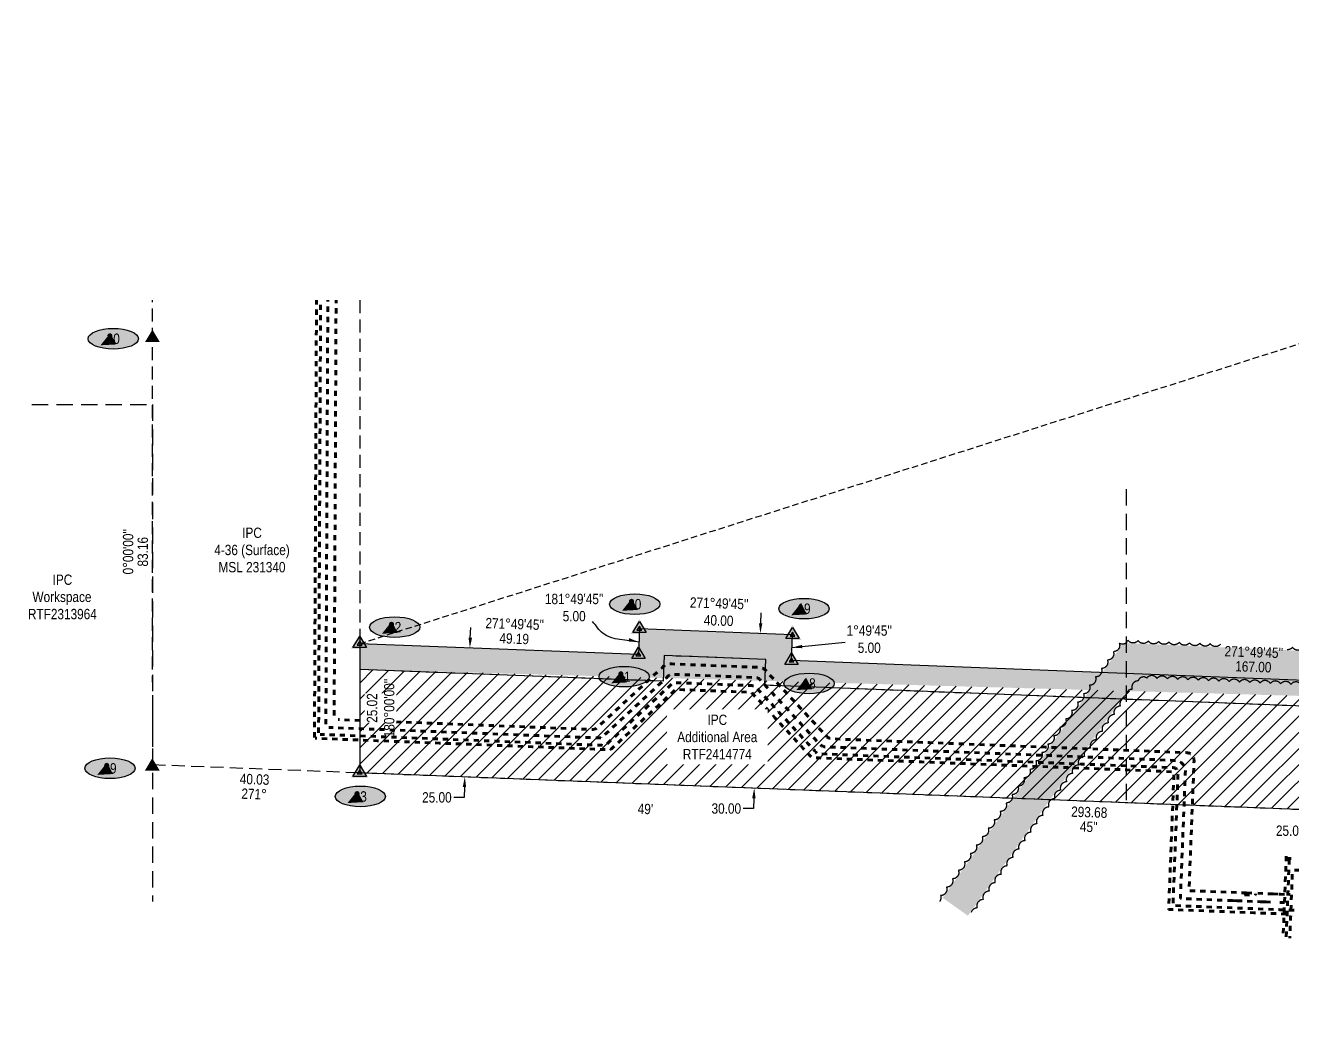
# Model space of a CAD drawing. Extents: x 394017 to 397185, y 6162863 to 6166407.
# Drawn here: x 394017 to 395246, y 6162883 to 6163863 of the extents above; entities that cross this region are included whole.
import ezdxf
from ezdxf.enums import TextEntityAlignment as Align

# ---------------------------------------------------------------- set-up
doc = ezdxf.new("R2010")
doc.units = 0
doc.header["$LTSCALE"] = 5
doc.header["$PDSIZE"] = 0.5
for name, pattern in [('0', [1, 1, 0]), ('foc-ACCESSROAD', [3.75, 2.5, -1.25]), ('foc-PROPOSED-HP', [2, 1, -1]), ('foc-TIELINE', [1.875, 1.25, -0.625]), ('HIDDEN2', [4.7625, 3.175, -1.5875])]:
    doc.linetypes.add(name, pattern=pattern)
doc.layers.get('Defpoints').update_dxf_attribs({"color": 9})
for name, color, linetype in [('AS-ROADS', 254, 'Continuous'), ('C-RW', 13, 'Continuous'), ('C-WS', 13, 'foc-ACCESSROAD'), ('L-BD', 7, 'Continuous'), ('L-BD1', 253, 'Continuous'), ('L-MON', 1, 'Continuous'), ('L-TIE', 7, 'foc-TIELINE'), ('P-ELEVATION', 7, 'Continuous'), ('P-PROPOSED', 10, 'Continuous'), ('P-PROPOSED-EXISTING-H', 59, 'Continuous'), ('P-PROPOSED-H', 21, 'Continuous'), ('P-TXT', 4, 'Continuous'), ('T-BUSH', 110, '0'), ('T-EXISTING TFA', 220, 'HIDDEN2'), ('T-EXISTING TFA-T', 220, 'Continuous')]:
    doc.layers.add(name, color=color, linetype=linetype)
doc.layers.add('C-WS-T', color=13, linetype='Continuous', lineweight=9)
doc.layers.add('PROPOSED HP', color=240, linetype='foc-PROPOSED-HP', lineweight=60)
doc.styles.add('80', font='ARIALN.TTF', dxfattribs={"height": 10})
doc.styles.add('80CG', font='ARIALN.TTF', dxfattribs={"height": 10})
doc.styles.add('80L', font='ARIALN.TTF', dxfattribs={"height": 10})
doc.dimstyles.new('Compass 5 000', dxfattribs={"dimscale": 5, "dimtxt": 9, "dimasz": 2, "dimexe": 0.2, "dimexo": 0.0625, "dimgap": 0.5, "dimtad": 0, "dimtih": 1, "dimtoh": 1, "dimzin": 0, "dimdsep": 46, "dimtxsty": '80CG', "dimcen": 0.1, "dimse1": 1, "dimse2": 1, "dimclrd": 256, "dimclrt": 256, "dimaunit": 1, "dimadec": 4, "dimazin": 0, "dimtfac": 0.06, "dimtofl": 0, "dimtmove": 0, "dimatfit": 1, "dimfxl": 0.2, "dimtolj": 1, "dimtzin": 0, "dimlwd": -1, "dimarcsym": 0})

# ---------------------------------------------------------------- blocks, each defined once
blk = doc.blocks.new('TRIA')
blk.add_hatch(color=255).paths.add_polyline_path([(-0.04, 1.52), (-1.47, -0.87), (1.39, -0.87)])
blk = doc.blocks.new('Hybrid_EC')
at = {"color": 251}
for points in [[(-1.3, -0.74), (0, 1.42), (1.3, -0.74)], [(0.47, -0.26), (0, 0.53), (-0.47, -0.26)]]:
    blk.add_lwpolyline(points, close=True, dxfattribs=at)
at = {"layer": 'Defpoints'}
blk.add_circle((0, 0), 0.05, dxfattribs=at)
at = {"xscale": 1.2, "yscale": 1.2, "zscale": 1.2}
blk.add_blockref('TRIA', (0.05, 0.06), dxfattribs=at)
blk = doc.blocks.new('we')
at = {"layer": 'P-ELEVATION'}
h = blk.add_hatch(color=111, dxfattribs=at)
h.dxf.hatch_style = 1
edge = h.paths.add_edge_path()
edge.add_ellipse((0, 0), major_axis=(-24.4, 0), ratio=0.410256, start_angle=0, end_angle=360)
at = {"layer": 'P-ELEVATION', "color": 7, "flags": 128}
blk.add_lwpolyline([(0, 0, 12.5, 0, 0), (-12.4, -6.4, 0, 0, 0)], format="xyseb", dxfattribs=at)
at = {"layer": 'P-ELEVATION', "color": 7}
blk.add_ellipse((0, 0), major_axis=(-24.4, 0), ratio=0.410256, dxfattribs=at)
at = {"layer": 'P-ELEVATION', "style": '80'}
blk.add_attdef('ELEVATION', text='', height=10, dxfattribs=at).set_placement((0, 0), align=Align.MIDDLE_CENTER)
blk = doc.blocks.new('*D487')
at = {"layer": 'Defpoints', "color": 0, "transparency": 16777216}
for p in [(394439.7, 6163259.9), (394434.8, 6163135), (394443.1, 6163134.7)]:
    blk.add_point(p, dxfattribs=at)
at = {"layer": 'P-TXT', "transparency": 16777216}
for p, q in [((394448.4, 6163269.5), (394448.8, 6163279.5)), ((394442.4, 6163114.6), (394432.4, 6163114.6)), ((394442.8, 6163124.7), (394442.4, 6163114.6))]:
    blk.add_line(p, q, dxfattribs=at)
for points in [[(394446.7, 6163269.6), (394450.1, 6163269.5), (394448, 6163259.6)], [(394441.1, 6163124.8), (394444.4, 6163124.6), (394443.1, 6163134.7)]]:
    blk.add_solid(points, dxfattribs=at)
at = {"layer": 'P-TXT', "transparency": 16777216, "insert": (394416, 6163114.6), "char_height": 10, "attachment_point": 5, "style": '80CG'}
blk.add_mtext('\\A1;25.00', dxfattribs=at)
blk = doc.blocks.new('*D488')
at = {"layer": 'Defpoints', "color": 0, "transparency": 16777216}
for p in [(394681.8, 6163275.5), (394702.3, 6163124.6), (394723.8, 6163123.7)]:
    blk.add_point(p, dxfattribs=at)
at = {"layer": 'P-TXT', "transparency": 16777216}
for p, q in [((394730.1, 6163283.6), (394730.5, 6163293.6)), ((394723.4, 6163113.8), (394723.1, 6163103.8)), ((394723.1, 6163103.8), (394713.1, 6163103.8))]:
    blk.add_line(p, q, dxfattribs=at)
for points in [[(394728.4, 6163283.6), (394731.7, 6163283.5), (394729.7, 6163273.6)], [(394721.8, 6163113.8), (394725.1, 6163113.7), (394723.8, 6163123.7)]]:
    blk.add_solid(points, dxfattribs=at)
at = {"layer": 'P-TXT', "transparency": 16777216, "insert": (394696.7, 6163103.8), "char_height": 10, "attachment_point": 5, "style": '80CG'}
blk.add_mtext('\\A1;30.00', dxfattribs=at)
blk = doc.blocks.new('*D489')
at = {"layer": 'Defpoints', "color": 0, "transparency": 16777216}
for p in [(395267.8, 6163227.6), (395263, 6163102.7), (395271.3, 6163102.4)]:
    blk.add_point(p, dxfattribs=at)
at = {"layer": 'P-TXT', "transparency": 16777216}
for p, q in [((395276.5, 6163237.2), (395276.9, 6163247.2)), ((395270.9, 6163092.4), (395270.5, 6163082.3)), ((395270.5, 6163082.3), (395260.5, 6163082.3))]:
    blk.add_line(p, q, dxfattribs=at)
for points in [[(395274.8, 6163237.3), (395278.2, 6163237.2), (395276.1, 6163227.3)], [(395269.2, 6163092.5), (395272.5, 6163092.3), (395271.3, 6163102.4)]]:
    blk.add_solid(points, dxfattribs=at)
at = {"layer": 'P-TXT', "transparency": 16777216, "insert": (395244.1, 6163082.3), "char_height": 10, "attachment_point": 5, "style": '80CG'}
blk.add_mtext('\\A1;25.00', dxfattribs=at)
blk = doc.blocks.new('STRIA')
blk.add_hatch(color=255).paths.add_polyline_path([(-0.04, 1.52), (-1.47, -0.87), (1.39, -0.87)])
blk = doc.blocks.new('STRIAA')
blk.add_blockref('STRIA', (0, 0))
blk = doc.blocks.new('STRIB')
at = {"color": 1}
blk.add_solid([(-1.12, -0.67), (-0.04, 1.13), (1.04, -0.67)], dxfattribs=at)
blk = doc.blocks.new('STRIBB')
blk.add_blockref('STRIB', (0, 0))
blk = doc.blocks.new('STRICC')
for name in ['STRIAA', 'STRIBB']:
    blk.add_blockref(name, (0, 0))
blk = doc.blocks.new('fdspike')
blk.add_blockref('STRICC', (0, 0))

msp = doc.modelspace()

# ---------------------------------------------------------------- hatches: boundary and pattern name
at = {"layer": 'P-PROPOSED-EXISTING-H'}
h = msp.add_hatch(dxfattribs=at)
h.set_pattern_fill('ANSI31', color=256, scale=3.5, style=0)
h.set_pattern_definition([(45, (-3396.142, 2759.127), (-7.857724106, 7.857724106), [])])
edge = h.paths.add_edge_path(flags=16)
edge.add_line((396638.755, 6163174.103), (396637.753, 6163149.132))
edge.add_line((396637.753, 6163149.132), (396434.848, 6163157.047))
edge.add_line((396434.848, 6163157.047), (396436.017, 6163187.013))
edge.add_line((396436.017, 6163187.013), (396311.157, 6163191.883))
edge.add_line((396311.157, 6163191.883), (396309.988, 6163161.917))
edge.add_line((396309.988, 6163161.917), (395796.82, 6163181.933))
edge.add_line((395796.82, 6163181.933), (395797.989, 6163211.9))
edge.add_line((395797.989, 6163211.9), (395673.129, 6163216.77))
edge.add_line((395673.129, 6163216.77), (395671.96, 6163186.803))
edge.add_line((395671.96, 6163186.803), (394733.983, 6163223.39))
edge.add_line((394733.983, 6163223.39), (394734.957, 6163248.371))
edge.add_line((394734.957, 6163248.371), (394636.399, 6163252.215))
edge.add_line((394636.399, 6163252.215), (394635.424, 6163227.234))
edge.add_line((394635.424, 6163227.234), (394341.116, 6163238.714))
h.paths.add_polyline_path([(394635.424, 6163227.234), (394341.116, 6163238.714), (394341.116, 6163138.674), (396733.669, 6163045.352), (396738.679, 6163170.205), (396739.882, 6163200.17), (397013.485, 6163189.498), (397018.142, 6163314.423), (397023.354, 6163454.255), (396998.381, 6163455.186), (396992.237, 6163290.367), (396643.966, 6163303.952), (396637.753, 6163149.132), (396434.848, 6163157.047), (396436.017, 6163187.013), (396311.157, 6163191.883), (396309.988, 6163161.917), (395796.82, 6163181.933), (395797.989, 6163211.9), (395673.129, 6163216.77), (395671.96, 6163186.803), (394733.983, 6163223.39), (394734.957, 6163248.371), (394636.399, 6163252.215)])
at = {"layer": 'P-PROPOSED-H'}
h = msp.add_hatch(color=256, dxfattribs=at)
h.dxf.hatch_style = 1
edge = h.paths.add_edge_path(flags=16)
edge.add_line((396638.755, 6163174.103), (396637.753, 6163149.132))
edge.add_line((396637.753, 6163149.132), (396434.848, 6163157.047))
edge.add_line((396434.848, 6163157.047), (396436.017, 6163187.013))
edge.add_line((396436.017, 6163187.013), (396311.157, 6163191.883))
edge.add_line((396311.157, 6163191.883), (396309.988, 6163161.917))
edge.add_line((396309.988, 6163161.917), (395796.82, 6163181.933))
edge.add_line((395796.82, 6163181.933), (395797.989, 6163211.9))
edge.add_line((395797.989, 6163211.9), (395673.129, 6163216.77))
edge.add_line((395673.129, 6163216.77), (395671.96, 6163186.803))
edge.add_line((395671.96, 6163186.803), (394733.983, 6163223.39))
edge.add_line((394733.983, 6163223.39), (394734.957, 6163248.371))
edge.add_line((394734.957, 6163248.371), (394636.399, 6163252.215))
edge.add_line((394636.399, 6163252.215), (394635.424, 6163227.234))
edge.add_line((394635.424, 6163227.234), (394341.116, 6163238.714))
h.paths.add_polyline_path([(396637.753, 6163149.132), (396638.755, 6163174.103), (396460.794, 6163181.044), (396461.963, 6163211.011), (396287.159, 6163217.829), (396285.99, 6163187.863), (395822.766, 6163205.931), (395823.935, 6163235.898), (395649.131, 6163242.716), (395647.962, 6163212.749), (394759.929, 6163247.388), (394760.903, 6163272.369), (394612.401, 6163278.161), (394611.426, 6163253.18), (394341.116, 6163263.724), (394341.116, 6163238.714), (394635.424, 6163227.234), (394636.399, 6163252.215), (394734.957, 6163248.371), (394733.983, 6163223.39), (395671.96, 6163186.803), (395673.129, 6163216.77), (395797.989, 6163211.9), (395796.82, 6163181.933), (396309.988, 6163161.917), (396311.157, 6163191.883), (396436.017, 6163187.013), (396434.848, 6163157.047)])

# ---------------------------------------------------------------- linework, layer by layer
at = {"layer": 'AS-ROADS', "const_width": 30, "flags": 128}
msp.add_lwpolyline([(396014.112, 6163208.488), (395089.297, 6163249.107), (394918.822, 6163008.524)], dxfattribs=at)
at = {"layer": 'C-RW'}
msp.add_lwpolyline([(396638.755, 6163174.103), (396637.753, 6163149.132), (396434.848, 6163157.047), (396436.017, 6163187.013), (396311.157, 6163191.883), (396309.988, 6163161.917), (395796.82, 6163181.933), (395797.989, 6163211.9), (395673.129, 6163216.77), (395671.96, 6163186.803), (394733.983, 6163223.39), (394734.957, 6163248.371), (394636.399, 6163252.215), (394635.424, 6163227.234), (394341.116, 6163238.714)], dxfattribs=at)
at = {"layer": 'C-WS'}
for points in [[(394140.335, 6163145.076), (394140.325, 6163596.854)], [(394341.116, 6163596.854), (394341.116, 6163138.674)], [(394140.318, 6163146.506), (395553.307, 6163091.392), (395808.361, 6163081.436), (396733.669, 6163045.337), (396808.475, 6163042.43), (396802.073, 6162882.607)]]:
    msp.add_lwpolyline(points, dxfattribs=at)
at = {"layer": 'L-TIE', "flags": 128}
msp.add_lwpolyline([(394341.116, 6163263.724), (396087.164, 6163821.015)], dxfattribs=at)
at = {"layer": 'P-PROPOSED', "flags": 128}
msp.add_lwpolyline([(394341.116, 6163263.724), (394341.116, 6163138.674), (396733.669, 6163045.352), (396738.679, 6163170.205), (396739.882, 6163200.17), (397013.485, 6163189.498), (397018.142, 6163314.423), (397023.354, 6163454.255), (396998.381, 6163455.186), (396992.237, 6163290.367), (396643.966, 6163303.952), (396638.755, 6163174.103), (396460.794, 6163181.044), (396461.963, 6163211.011), (396287.159, 6163217.829), (396285.99, 6163187.863), (395822.766, 6163205.931), (395823.935, 6163235.898), (395649.131, 6163242.716), (395647.962, 6163212.749), (394759.929, 6163247.388), (394760.903, 6163272.369), (394612.401, 6163278.161), (394611.426, 6163253.18)], close=True, dxfattribs=at)
at = {"layer": 'PROPOSED HP', "flags": 128}
for points in [[(394297.265, 6163172.786), (394299.216, 6163596.854)], [(394301.287, 6163177.394), (394301.447, 6163212.18), (394301.607, 6163246.966), (394301.767, 6163281.752), (394301.927, 6163316.538), (394302.087, 6163351.324), (394302.247, 6163386.11), (394303.216, 6163596.854)], [(394308.325, 6163185.649), (394308.473, 6163217.817), (394308.621, 6163249.985), (394308.769, 6163282.154), (394308.917, 6163314.322), (394309.065, 6163346.49), (394309.213, 6163378.658), (394309.361, 6163410.826), (394310.217, 6163596.854)], [(394316.364, 6163194.104), (394316.517, 6163227.491), (394316.671, 6163260.878), (394316.824, 6163294.265), (394316.978, 6163327.653), (394317.132, 6163361.04), (394317.285, 6163394.427), (394318.217, 6163596.854)], [(395239.892, 6163001.508), (395218.274, 6163002.352), (395217.719, 6163002.373), (395215.546, 6163002.458), (395215.006, 6163002.479), (395211.779, 6163002.605), (395211.224, 6163002.627), (395209.05, 6163002.711), (395208.511, 6163002.732), (395125.715, 6163005.962), (395130.894, 6163138.747), (395130.894, 6163138.813), (395130.888, 6163138.88), (395130.875, 6163138.949), (395130.855, 6163139.018), (395130.829, 6163139.087), (395130.795, 6163139.153), (395130.755, 6163139.217), (395130.708, 6163139.276), (395130.655, 6163139.331), (395130.598, 6163139.38), (395130.536, 6163139.423), (395130.472, 6163139.459), (395130.405, 6163139.488), (395130.337, 6163139.51), (395130.27, 6163139.526), (395130.203, 6163139.535), (395117.743, 6163140.022), (395084.655, 6163141.313), (395051.567, 6163142.603), (395018.48, 6163143.894), (394985.392, 6163145.184), (394952.304, 6163146.475), (394919.217, 6163147.765), (394886.129, 6163149.056), (394853.041, 6163150.347), (394819.954, 6163151.637), (394786.866, 6163152.928), (394779.92, 6163153.201), (394779.849, 6163153.212), (394779.778, 6163153.231), (394779.708, 6163153.256), (394779.642, 6163153.288), (394779.578, 6163153.325), (394779.52, 6163153.369), (394779.466, 6163153.417), (394776.806, 6163156.292), (394771.312, 6163162.231), (394765.819, 6163168.17), (394760.325, 6163174.11), (394754.832, 6163180.049), (394749.338, 6163185.989), (394743.844, 6163191.928), (394738.351, 6163197.868), (394732.857, 6163203.807), (394727.364, 6163209.747), (394721.87, 6163215.686), (394721.253, 6163216.35), (394721.197, 6163216.397), (394721.136, 6163216.438), (394721.072, 6163216.474), (394721.004, 6163216.503), (394720.934, 6163216.526), (394720.863, 6163216.542), (394720.791, 6163216.55), (394716.753, 6163216.709), (394709.885, 6163216.976), (394703.017, 6163217.244), (394696.149, 6163217.512), (394689.281, 6163217.78), (394682.413, 6163218.048), (394675.545, 6163218.316), (394668.677, 6163218.584), (394661.809, 6163218.852), (394654.941, 6163219.119), (394648.073, 6163219.387), (394647.993, 6163219.386), (394647.913, 6163219.377), (394647.833, 6163219.359), (394647.755, 6163219.332), (394647.681, 6163219.298), (394647.611, 6163219.256), (394647.547, 6163219.208), (394644.074, 6163215.997), (394637.472, 6163209.891), (394630.87, 6163203.785), (394624.269, 6163197.678), (394617.667, 6163191.572), (394611.065, 6163185.466), (394604.463, 6163179.36), (394597.861, 6163173.253), (394591.259, 6163167.147), (394584.657, 6163161.041), (394584.596, 6163160.99), (394584.529, 6163160.945), (394584.456, 6163160.907), (394584.38, 6163160.876), (394584.301, 6163160.854), (394584.221, 6163160.841), (394584.141, 6163160.836), (394568.428, 6163161.447), (394538.383, 6163162.619), (394508.338, 6163163.791), (394478.293, 6163164.963), (394448.248, 6163166.135), (394418.203, 6163167.307), (394388.158, 6163168.479), (394358.113, 6163169.651), (394328.068, 6163170.822), (394298.023, 6163171.994)], [(394345.909, 6163189.141), (394345.909, 6163189.141), (394345.909, 6163189.141), (394345.909, 6163189.141), (394345.909, 6163189.141)], [(394346.29, 6163189.126), (394346.29, 6163189.126), (394346.67, 6163189.111), (394346.67, 6163189.111), (394347.528, 6163189.078), (394347.781, 6163189.068)], [(394972.357, 6163164.707), (394972.357, 6163164.707), (394972.357, 6163164.707), (394972.357, 6163164.707), (394972.357, 6163164.707)], [(394972.738, 6163164.692), (394972.738, 6163164.692), (394973.119, 6163164.678), (394973.119, 6163164.678), (394973.976, 6163164.644), (394974.23, 6163164.634)], [(395239.847, 6163057.807), (395239.818, 6163057.078), (395239.7, 6163054.032), (395238.142, 6163014.11), (395238.024, 6163011.065), (395236.739, 6162978.121)], [(395242.719, 6163054.435), (395242.698, 6163053.895), (395242.628, 6163052.11), (395242.559, 6163050.325), (395242.489, 6163048.54), (395242.42, 6163046.755), (395242.35, 6163044.97), (395242.346, 6163044.88), (395242.343, 6163044.791), (395242.339, 6163044.702), (395242.336, 6163044.612), (395242.333, 6163044.523), (395242.329, 6163044.433), (395242.326, 6163044.344), (395242.322, 6163044.255), (395242.319, 6163044.165), (395242.315, 6163044.076), (395242.312, 6163043.987), (395242.27, 6163042.916), (395242.13, 6163039.338), (395241.991, 6163035.761), (395241.851, 6163032.184), (395241.712, 6163028.607), (395241.572, 6163025.029), (395241.433, 6163021.452), (395241.293, 6163017.875), (395241.154, 6163014.298), (395241.014, 6163010.72), (395240.875, 6163007.143), (395240.735, 6163003.566), (395240.672, 6163001.952), (395240.669, 6163001.863), (395240.665, 6163001.773), (395240.662, 6163001.684), (395240.658, 6163001.595), (395240.655, 6163001.505), (395240.651, 6163001.416), (395240.648, 6163001.326), (395240.644, 6163001.237), (395240.641, 6163001.148), (395240.637, 6163001.058), (395240.634, 6163000.969), (395240.03, 6162985.486), (395239.74, 6162978.061)], [(395244.65, 6163055.364), (395242.883, 6163055.433), (395240.836, 6163055.513), (395239.759, 6163055.555)], [(395242.72, 6163054.451), (395242.728, 6163054.673)], [(395262.909, 6163043.643), (395262.369, 6163043.664), (395243.091, 6163044.416)], [(395245.665, 6163040.17), (395244.853, 6163019.347), (395244.041, 6162998.524), (395243.24, 6162977.991)], [(395198.822, 6163020.664), (395198.811, 6163020.383)], [(395198.863, 6163021.707), (395198.823, 6163020.675)], [(395198.863, 6163021.718), (395198.874, 6163021.999)], [(395199.182, 6163020.099), (395209.413, 6163019.7)], [(395201.393, 6163022.024), (395207.358, 6163021.792)], [(395227.079, 6163021.023), (395226.096, 6163021.061), (395208.358, 6163021.753), (395207.374, 6163021.791)], [(395209.815, 6163020.235), (395209.804, 6163019.955)], [(395209.856, 6163021.278), (395209.815, 6163020.246)], [(395209.856, 6163021.29), (395209.867, 6163021.57)], [(395227.095, 6163021.022), (395233.06, 6163020.789)], [(395233.076, 6163020.789), (395234.059, 6163020.75), (395240.931, 6163020.482), (395243.429, 6163020.385)], [(395187.77, 6163014.55), (395191.957, 6163014.386)], [(395191.973, 6163014.386), (395192.703, 6163014.357), (395214.574, 6163013.504), (395215.304, 6163013.476)], [(395215.32, 6163013.475), (395219.508, 6163013.312)], [(395219.524, 6163013.311), (395220.254, 6163013.283), (395226.659, 6163013.033), (395229.158, 6163012.935)], [(395238.083, 6163012.587), (395237.006, 6163012.629), (395235.231, 6163012.699), (395233.465, 6163012.768)]]:
    msp.add_lwpolyline(points, dxfattribs=at)
for points in [[(395201.377, 6163022.025), (395200.394, 6163022.063), (395145.441, 6163024.207), (395145.976, 6163037.919), (395146.362, 6163047.824), (395146.749, 6163057.729), (395147.135, 6163067.634), (395147.521, 6163077.538), (395147.908, 6163087.443), (395148.294, 6163097.348), (395148.68, 6163107.253), (395149.066, 6163117.158), (395149.453, 6163127.063), (395149.839, 6163136.968), (395150.225, 6163146.873), (395150.263, 6163147.832), (395150.271, 6163148.039), (395150.279, 6163148.245), (395150.287, 6163148.452), (395150.295, 6163148.659), (395150.303, 6163148.866), (395150.311, 6163149.073), (395150.319, 6163149.28), (395150.327, 6163149.486), (395150.335, 6163149.693), (395150.344, 6163149.9), (395150.352, 6163150.107), (395150.355, 6163150.662), (395150.311, 6163151.286), (395150.214, 6163151.911), (395150.065, 6163152.53), (395149.864, 6163153.136), (395149.613, 6163153.724), (395149.315, 6163154.285), (395148.974, 6163154.817), (395148.594, 6163155.312), (395148.18, 6163155.77), (395147.727, 6163156.197), (395147.234, 6163156.589), (395146.706, 6163156.942), (395146.148, 6163157.251), (395145.565, 6163157.512), (395144.964, 6163157.724), (395144.35, 6163157.884), (395143.731, 6163157.991), (395143.113, 6163158.047), (395142.855, 6163158.057), (395142.648, 6163158.065), (395142.441, 6163158.073), (395142.234, 6163158.081), (395142.028, 6163158.089), (395141.821, 6163158.098), (395141.614, 6163158.106), (395141.407, 6163158.114), (395141.2, 6163158.122), (395140.993, 6163158.13), (395140.787, 6163158.138), (395140.58, 6163158.146), (395118.207, 6163159.019), (395090.15, 6163160.113), (395062.094, 6163161.207), (395034.038, 6163162.301), (395005.981, 6163163.396), (394977.925, 6163164.49), (394949.869, 6163165.584), (394921.813, 6163166.679), (394893.756, 6163167.773), (394865.7, 6163168.867), (394837.644, 6163169.962), (394809.587, 6163171.056), (394801.537, 6163171.37), (394801.331, 6163171.378), (394801.124, 6163171.386), (394800.917, 6163171.394), (394800.71, 6163171.402), (394800.503, 6163171.41), (394800.296, 6163171.418), (394800.089, 6163171.426), (394799.883, 6163171.434), (394799.676, 6163171.442), (394799.469, 6163171.451), (394799.262, 6163171.459), (394798.793, 6163171.487), (394798.174, 6163171.569), (394797.557, 6163171.704), (394796.949, 6163171.89), (394796.356, 6163172.128), (394795.785, 6163172.414), (394795.242, 6163172.746), (394794.732, 6163173.12), (394794.259, 6163173.53), (394793.869, 6163173.925), (394793.728, 6163174.077), (394793.588, 6163174.229), (394793.447, 6163174.381), (394793.307, 6163174.533), (394793.166, 6163174.685), (394793.026, 6163174.837), (394792.885, 6163174.989), (394792.745, 6163175.141), (394792.604, 6163175.293), (394792.463, 6163175.445), (394792.323, 6163175.597), (394791.832, 6163176.127), (394787.181, 6163181.156), (394782.53, 6163186.185), (394777.879, 6163191.214), (394773.227, 6163196.242), (394768.576, 6163201.271), (394763.925, 6163206.3), (394759.273, 6163211.329), (394754.622, 6163216.358), (394749.971, 6163221.387), (394745.32, 6163226.415), (394740.668, 6163231.444), (394736.017, 6163236.473), (394734.32, 6163238.308, 0.19891237), (394729.022, 6163240.749), (394726.524, 6163240.846), (394644.22, 6163244.056), (394641.721, 6163244.154, 0.19891237), (394636.25, 6163242.133), (394634.415, 6163240.436), (394573.679, 6163184.26), (394571.844, 6163182.562, -0.19891237), (394566.373, 6163180.542), (394563.874, 6163180.64), (394320.153, 6163190.146)], [(395247.403, 6163005.219), (395246.775, 6163005.243), (395243.659, 6163005.365), (395239.739, 6163005.517), (395237.241, 6163005.615), (395233.482, 6163005.761), (395232.911, 6163005.784), (395230.801, 6163005.866), (395230.246, 6163005.888), (395201.756, 6163006.999), (395201.185, 6163007.021), (395199.076, 6163007.103), (395198.52, 6163007.125), (395129.868, 6163009.803), (395134.781, 6163135.775), (395134.879, 6163138.273, 0.41421356), (395130.001, 6163143.547), (395127.502, 6163143.645), (395098.757, 6163144.766), (395070.012, 6163145.887), (395041.266, 6163147.008), (395012.521, 6163148.129), (394983.776, 6163149.25), (394955.03, 6163150.372), (394926.285, 6163151.493), (394897.539, 6163152.614), (394868.794, 6163153.735), (394840.049, 6163154.856), (394811.303, 6163155.978), (394788.715, 6163156.859), (394788.503, 6163156.867), (394788.291, 6163156.875), (394788.079, 6163156.883), (394787.867, 6163156.892), (394787.655, 6163156.9), (394787.443, 6163156.908), (394787.231, 6163156.916), (394787.019, 6163156.925), (394786.807, 6163156.933), (394786.595, 6163156.941), (394786.383, 6163156.949), (394786.154, 6163156.96), (394785.9, 6163156.99), (394785.647, 6163157.042), (394785.397, 6163157.115), (394785.153, 6163157.21), (394784.918, 6163157.326), (394784.695, 6163157.461), (394784.485, 6163157.614), (394784.291, 6163157.782), (394784.119, 6163157.958), (394783.975, 6163158.113), (394783.831, 6163158.269), (394783.687, 6163158.425), (394783.543, 6163158.581), (394783.399, 6163158.736), (394783.254, 6163158.892), (394783.11, 6163159.048), (394782.966, 6163159.204), (394782.822, 6163159.359), (394782.678, 6163159.515), (394782.534, 6163159.671), (394780.588, 6163161.775), (394775.847, 6163166.901), (394771.106, 6163172.027), (394766.365, 6163177.152), (394761.624, 6163182.278), (394756.883, 6163187.404), (394752.143, 6163192.529), (394747.402, 6163197.655), (394742.661, 6163202.781), (394737.92, 6163207.907), (394733.179, 6163213.032), (394728.438, 6163218.158), (394726.492, 6163220.262), (394726.348, 6163220.418), (394726.204, 6163220.574), (394726.06, 6163220.73), (394725.916, 6163220.885), (394725.772, 6163221.041), (394725.628, 6163221.197), (394725.484, 6163221.353), (394725.339, 6163221.508), (394725.195, 6163221.664), (394725.051, 6163221.82), (394724.907, 6163221.976), (394724.735, 6163222.151), (394724.541, 6163222.319), (394724.331, 6163222.472), (394724.108, 6163222.607), (394723.873, 6163222.723), (394723.629, 6163222.818), (394723.379, 6163222.891), (394723.126, 6163222.943), (394722.872, 6163222.973), (394722.643, 6163222.984), (394722.431, 6163222.992), (394722.219, 6163223), (394722.007, 6163223.009), (394721.795, 6163223.017), (394721.583, 6163223.025), (394721.371, 6163223.033), (394721.159, 6163223.042), (394720.947, 6163223.05), (394720.735, 6163223.058), (394720.523, 6163223.066), (394720.311, 6163223.075), (394715.528, 6163223.261), (394709.487, 6163223.497), (394703.445, 6163223.733), (394697.404, 6163223.968), (394691.363, 6163224.204), (394685.322, 6163224.439), (394679.281, 6163224.675), (394673.24, 6163224.911), (394667.199, 6163225.146), (394661.158, 6163225.382), (394655.117, 6163225.617), (394649.076, 6163225.853), (394646.578, 6163225.951, 0.19891237), (394644.389, 6163225.142), (394642.554, 6163223.445), (394582.152, 6163167.578), (394580.317, 6163165.88, -0.19891237), (394578.128, 6163165.072), (394575.63, 6163165.17), (394302.802, 6163175.811)], [(395187.754, 6163014.55), (395187.024, 6163014.579), (395137.135, 6163016.525), (395137.68, 6163030.488), (395138.106, 6163041.405), (395138.532, 6163052.322), (395138.957, 6163063.239), (395139.383, 6163074.156), (395139.809, 6163085.073), (395140.235, 6163095.99), (395140.661, 6163106.907), (395141.086, 6163117.825), (395141.512, 6163128.742), (395141.853, 6163137.468), (395141.862, 6163137.7), (395141.871, 6163137.931), (395141.88, 6163138.162), (395141.889, 6163138.394), (395141.898, 6163138.625), (395141.907, 6163138.857), (395141.916, 6163139.088), (395141.925, 6163139.319), (395141.934, 6163139.551), (395141.943, 6163139.782), (395141.956, 6163140.269), (395141.922, 6163141.141), (395141.809, 6163142.033), (395141.612, 6163142.936), (395141.326, 6163143.837), (395140.95, 6163144.723), (395140.484, 6163145.582), (395139.932, 6163146.4), (395139.301, 6163147.164), (395138.597, 6163147.863), (395137.832, 6163148.487), (395137.018, 6163149.03), (395136.168, 6163149.486), (395135.294, 6163149.853), (395134.41, 6163150.133), (395133.528, 6163150.326), (395132.659, 6163150.438), (395132.087, 6163150.471), (395131.856, 6163150.48), (395131.624, 6163150.489), (395131.393, 6163150.498), (395131.161, 6163150.507), (395130.93, 6163150.516), (395130.698, 6163150.525), (395130.467, 6163150.534), (395130.236, 6163150.543), (395130.004, 6163150.552), (395129.773, 6163150.561), (395109.259, 6163151.361), (395078.218, 6163152.572), (395047.177, 6163153.783), (395016.136, 6163154.994), (394985.095, 6163156.204), (394954.054, 6163157.415), (394923.013, 6163158.626), (394891.972, 6163159.836), (394860.931, 6163161.047), (394829.89, 6163162.258), (394798.848, 6163163.469), (394794.406, 6163163.642), (394794.175, 6163163.651), (394793.943, 6163163.66), (394793.712, 6163163.669), (394793.48, 6163163.678), (394793.249, 6163163.687), (394793.018, 6163163.696), (394792.786, 6163163.705), (394792.555, 6163163.714), (394792.323, 6163163.723), (394792.07, 6163163.733), (394791.517, 6163163.783), (394790.964, 6163163.886), (394790.417, 6163164.04), (394789.884, 6163164.246), (394789.372, 6163164.501), (394788.889, 6163164.802), (394788.439, 6163165.143), (394788.027, 6163165.52), (394787.777, 6163165.784), (394787.62, 6163165.954), (394787.463, 6163166.124), (394787.306, 6163166.294), (394787.148, 6163166.464), (394786.991, 6163166.634), (394786.834, 6163166.804), (394786.677, 6163166.974), (394786.519, 6163167.144), (394786.362, 6163167.314), (394786.205, 6163167.484), (394782.114, 6163171.907), (394777.008, 6163177.427), (394771.903, 6163182.947), (394766.798, 6163188.467), (394761.692, 6163193.987), (394756.587, 6163199.506), (394751.481, 6163205.026), (394746.376, 6163210.546), (394741.271, 6163216.066), (394736.165, 6163221.586), (394731.06, 6163227.106), (394729.362, 6163228.941, 0.19891237), (394725.125, 6163230.893), (394722.626, 6163230.99), (394647.338, 6163233.927), (394644.84, 6163234.024, 0.19891237), (394640.463, 6163232.408), (394638.628, 6163230.711), (394579.041, 6163175.598), (394577.206, 6163173.9, -0.19891237), (394572.829, 6163172.284), (394570.331, 6163172.382), (394311.356, 6163182.483)]]:
    msp.add_lwpolyline(points, format="xyb", dxfattribs=at)
at = {"layer": 'T-BUSH', "flags": 128}
for points in [[(395176.175, 6163263.068, -0.01190854), (395176.013, 6163263.309, -0.52056705), (395166.026, 6163263.748, -0.52056705), (395156.039, 6163264.186, -0.52056705), (395146.052, 6163264.625, -0.52056705), (395136.066, 6163265.063, -0.52056705), (395126.079, 6163265.502, -0.52056705), (395116.092, 6163265.941, -0.52056705), (395106.105, 6163266.379, -0.52056705), (395096.119, 6163266.818, -0.52056705), (395086.132, 6163267.257, -0.52056705), (395077.89, 6163264.13, -0.52056705), (395072.111, 6163255.974, -0.52056705), (395066.331, 6163247.818, -0.52056705), (395060.552, 6163239.661, -0.52056705), (395054.772, 6163231.505, -0.52056705), (395048.992, 6163223.349, -0.52056705), (395043.213, 6163215.192, -0.52056705), (395037.433, 6163207.036, -0.52056705), (395031.654, 6163198.88, -0.52056705), (395025.874, 6163190.724, -0.52056705), (395020.095, 6163182.567, -0.52056705), (395014.315, 6163174.411, -0.52056705), (395008.536, 6163166.255, -0.52056705), (395002.756, 6163158.098, -0.52056705), (394996.977, 6163149.942, -0.52056705), (394991.197, 6163141.786, -0.52056705), (394985.418, 6163133.63, -0.52056705), (394979.638, 6163125.473, -0.52056705), (394973.859, 6163117.317, -0.52056705), (394968.079, 6163109.161, -0.52056705), (394962.3, 6163101.004, -0.52056705), (394956.52, 6163092.848, -0.52056705), (394950.741, 6163084.692, -0.52056705), (394944.961, 6163076.535, -0.52056705), (394939.182, 6163068.379, -0.52056705), (394933.402, 6163060.223, -0.52056705), (394927.622, 6163052.067, -0.52056705), (394921.843, 6163043.91, -0.52056705), (394916.063, 6163035.754, -0.52056705), (394910.284, 6163027.598, -0.52056705), (394904.504, 6163019.441, -0.24607632), (394903.719, 6163013.833)], [(395624.87, 6163242.95, -0.4781492), (395615.431, 6163244.009, -0.52056705), (395605.444, 6163244.448, -0.52056705), (395595.457, 6163244.887, -0.52056705), (395585.47, 6163245.325, -0.52056705), (395575.484, 6163245.764, -0.52056705), (395565.497, 6163246.202, -0.52056705), (395555.51, 6163246.641, -0.52056705), (395545.523, 6163247.08, -0.52056705), (395535.536, 6163247.518, -0.52056705), (395525.55, 6163247.957, -0.52056705), (395515.563, 6163248.396, -0.52056705), (395505.576, 6163248.834, -0.52056705), (395495.589, 6163249.273, -0.52056705), (395485.603, 6163249.711, -0.52056705), (395475.616, 6163250.15, -0.52056705), (395465.629, 6163250.589, -0.52056705), (395455.642, 6163251.027, -0.52056705), (395445.656, 6163251.466, -0.52056705), (395435.669, 6163251.905, -0.52056705), (395425.682, 6163252.343, -0.52056705), (395415.695, 6163252.782, -0.52056705), (395405.708, 6163253.221, -0.52056705), (395395.722, 6163253.659, -0.52056705), (395385.735, 6163254.098, -0.52056705), (395375.748, 6163254.536, -0.52056705), (395365.761, 6163254.975, -0.52056705), (395355.775, 6163255.414, -0.52056705), (395345.788, 6163255.852, -0.52056705), (395335.801, 6163256.291, -0.52056705), (395325.814, 6163256.73, -0.52056705), (395315.827, 6163257.168, -0.52056705), (395305.841, 6163257.607, -0.52056705), (395295.854, 6163258.045, -0.52056705), (395285.867, 6163258.484, -0.52056705), (395275.88, 6163258.923, -0.52056705), (395265.894, 6163259.361, -0.52056705), (395255.907, 6163259.8, -0.52056705), (395245.92, 6163260.239, -0.2450278), (395240.805, 6163257.859, -0.2450278)], [(395583.407, 6163210.031, 0.47869546), (395573.904, 6163209.811, 0.52056705), (395563.918, 6163210.25, 0.52056705), (395553.931, 6163210.689, 0.52056705), (395543.944, 6163211.127, 0.52056705), (395533.957, 6163211.566, 0.52056705), (395523.971, 6163212.005, 0.52056705), (395513.984, 6163212.443, 0.52056705), (395503.997, 6163212.882, 0.52056705), (395494.01, 6163213.32, 0.52056705), (395484.024, 6163213.759, 0.52056705), (395474.037, 6163214.198, 0.52056705), (395464.05, 6163214.636, 0.52056705), (395454.063, 6163215.075, 0.52056705), (395444.076, 6163215.514, 0.52056705), (395434.09, 6163215.952, 0.52056705), (395424.103, 6163216.391, 0.52056705), (395414.116, 6163216.83, 0.52056705), (395404.129, 6163217.268, 0.52056705), (395394.143, 6163217.707, 0.52056705), (395384.156, 6163218.145, 0.52056705), (395374.169, 6163218.584, 0.52056705), (395364.182, 6163219.023, 0.52056705), (395354.196, 6163219.461, 0.52056705), (395344.209, 6163219.9, 0.52056705), (395334.222, 6163220.339, 0.52056705), (395324.235, 6163220.777, 0.52056705), (395314.248, 6163221.216, 0.52056705), (395304.262, 6163221.654, 0.52056705), (395294.275, 6163222.093, 0.52056705), (395284.288, 6163222.532, 0.52056705), (395274.301, 6163222.97, 0.52056705), (395264.315, 6163223.409, 0.52056705), (395254.328, 6163223.848, 0.52056705), (395244.341, 6163224.286, 0.52056705), (395234.354, 6163224.725, 0.52056705), (395224.367, 6163225.163, 0.52056705), (395214.381, 6163225.602, 0.52056705), (395204.394, 6163226.041, 0.52056705), (395194.407, 6163226.479, 0.52056705), (395184.42, 6163226.918, 0.52056705), (395174.434, 6163227.357, 0.52056705), (395164.447, 6163227.795, 0.52056705), (395154.46, 6163228.234, 0.52056705), (395144.473, 6163228.672, 0.52056705), (395134.487, 6163229.111, 0.52056705), (395124.5, 6163229.55, 0.52056705), (395114.513, 6163229.988, 0.52056705), (395104.526, 6163230.427, 0.52056705), (395096.127, 6163227.623, 0.52056705), (395090.347, 6163219.466, 0.52056705), (395084.568, 6163211.31, 0.52056705), (395078.788, 6163203.154, 0.52056705), (395073.009, 6163194.997, 0.52056705), (395067.229, 6163186.841, 0.52056705), (395061.45, 6163178.685, 0.52056705), (395055.67, 6163170.529, 0.52056705), (395049.891, 6163162.372, 0.52056705), (395044.111, 6163154.216, 0.52056705), (395038.332, 6163146.06, 0.52056705), (395032.552, 6163137.903, 0.52056705), (395026.773, 6163129.747, 0.52056705), (395020.993, 6163121.591, 0.52056705), (395015.214, 6163113.435, 0.52056705), (395009.434, 6163105.278, 0.52056705), (395003.655, 6163097.122, 0.52056705), (394997.875, 6163088.966, 0.52056705), (394992.095, 6163080.809, 0.52056705), (394986.316, 6163072.653, 0.52056705), (394980.536, 6163064.497, 0.52056705), (394974.757, 6163056.341, 0.52056705), (394968.977, 6163048.184, 0.52056705), (394963.198, 6163040.028, 0.52056705), (394957.418, 6163031.872, 0.52056705), (394951.639, 6163023.715, 0.52056705), (394945.859, 6163015.559, 0.52056705), (394940.08, 6163007.403, 0.33002454), (394934.219, 6163003.112, 0.33002454)]]:
    msp.add_lwpolyline(points, format="xyb", dxfattribs=at)
at = {"layer": 'T-EXISTING TFA'}
for points in [[(395084.434, 6163413.58), (395084.434, 6163109.68), (395808.001, 6163081.45), (395808.002, 6163081.457), (395838.874, 6163860.363), (395819.698, 6163863.42)], [(394023.229, 6163495.595), (394140.318, 6163495.595), (394140.318, 6163013.833)], [(396638.755, 6163174.103), (396637.753, 6163149.132), (396434.848, 6163157.047), (396436.017, 6163187.013), (396311.157, 6163191.883), (396309.988, 6163161.917), (395796.82, 6163181.933), (395797.989, 6163211.9), (395673.129, 6163216.77), (395671.96, 6163186.803), (394733.983, 6163223.39), (394734.957, 6163248.371), (394636.399, 6163252.215), (394635.424, 6163227.234), (394341.116, 6163238.714)]]:
    msp.add_lwpolyline(points, dxfattribs=at)

# ---------------------------------------------------------------- block references
at = {"layer": 'L-BD', "xscale": 0.999639827, "yscale": 0.999639827, "zscale": 0.999639827}
for p, values in [((394102.112, 6163559.5), {'ELEVATION': '30'}), ((394607.937, 6163302.033), {'ELEVATION': '20'}), ((394772.071, 6163297.677), {'ELEVATION': '19'}), ((394375.104, 6163279.787), {'ELEVATION': '22'}), ((394597.625, 6163231.731), {'ELEVATION': '21'}), ((394777.02, 6163225.142), {'ELEVATION': '18'}), ((394098.94, 6163142.876), {'ELEVATION': '29'}), ((394341.724, 6163115.576), {'ELEVATION': '23'})]:
    msp.add_blockref('we', p, dxfattribs=at).add_auto_attribs(values)
at = {"layer": 'L-MON', "xscale": 5, "yscale": 5}
for name, p, zscale in [('fdspike', (394140.325, 6163560.706), 24.99999999999998), ('Hybrid_EC', (394612.401, 6163278.161), 5), ('Hybrid_EC', (394341.116, 6163263.724), 5), ('Hybrid_EC', (394760.903, 6163272.369), 5), ('Hybrid_EC', (394611.426, 6163253.18), 5), ('Hybrid_EC', (394759.929, 6163247.388), 5), ('fdspike', (394140.155, 6163145.076), 24.99999999999998), ('Hybrid_EC', (394341.116, 6163138.674), 5)]:
    msp.add_blockref(name, p, dxfattribs=dict(at, zscale=zscale))

# ---------------------------------------------------------------- texts
at = {"layer": 'C-WS-T', "insert": (394236.679, 6163354.563), "char_height": 9.99642, "width": 78.96667, "attachment_point": 5, "style": '80CG', "bg_fill": 3, "box_fill_scale": 1.15, "bg_fill_color": 256, "bg_fill_true_color": 256, "bg_fill_transparency": 0}
msp.add_mtext('\\A1;IPC\\P4-36 (Surface)\\PMSL 231340', dxfattribs=at)
at = {"layer": 'L-BD', "style": '80L'}
for s, rotation, p in [("0°00'00''", 89.9766, (394116.498, 6163352.901)), ('83.16', 89.9766, (394130.743, 6163352.895)), ('40.03', 358.1714, (394239.171, 6163132.242)), ('271°', 358.1714, (394238.716, 6163118.004)), ("49'", 358.1714, (394618.24, 6163103.5)), ('293.68', 358.1714, (395048.708, 6163100.318)), ("45''", 358.1714, (395048.253, 6163086.08))]:
    msp.add_text(s, height=9.9964, rotation=rotation, dxfattribs=at).set_placement(p, align=Align.MIDDLE)
at = {"layer": 'L-BD1', "style": '80L'}
for s, p in [("271°49'45''", (394491.483, 6163282.865)), ('49.19', (394491.028, 6163268.628)), ("271°49'45''", (395208.311, 6163255.574)), ('167.00', (395207.856, 6163241.337))]:
    msp.add_text(s, height=9.9964, rotation=358.1714, dxfattribs=at).set_placement(p, align=Align.MIDDLE)
at = {"layer": 'L-BD1', "char_height": 9.9964, "attachment_point": 2, "style": '80L'}
for s, insert, width in [("181°49'45'' 5.00", (394549.153, 6163312.096), 57.05036), ("1°49'45''\\P5.00", (394835.336, 6163281.453), 24.4819)]:
    msp.add_mtext(s, dxfattribs=dict(at, insert=insert, width=width))
at = {"layer": 'L-BD1', "insert": (394689.975, 6163307.874), "char_height": 9.9964, "width": 57.04997, "attachment_point": 2, "rotation": 358.171, "style": '80L'}
msp.add_mtext("271°49'45'' 40.00", dxfattribs=at)

# ---------------------------------------------------------------- dimensions: what is measured, and where the dimension line sits
at = {"layer": 'P-TXT'}
for base, p1, p2, angle, text, picture, middle, dimtype in [((394723.839, 6163123.745), (394681.801, 6163275.454), (394702.301, 6163124.586), 87.766281, '30.00', '*D488', (394696.736, 6163103.761), 160), ((394443.145, 6163134.694), (394439.717, 6163259.878), (394434.847, 6163135.018), 267.766311, '25.00', '*D487', (394415.971, 6163114.61), 161), ((395271.253, 6163102.393), (395267.824, 6163227.577), (395262.954, 6163102.717), 267.766311, '25.00', '*D489', (395244.078, 6163082.309), 161)]:
    dim = msp.add_linear_dim(base=base, p1=p1, p2=p2, angle=angle, text=text, dimstyle='Compass 5 000', dxfattribs=at)
    dim.commit()
    dim.dimension.update_dxf_attribs({"geometry": picture, "text_midpoint": middle, "dimtype": dimtype})

# ---------------------------------------------------------------- leaders
at = {"layer": 'L-BD1', "path_type": 1}
msp.add_leader([(394611.894, 6163265.159), (394577.168, 6163273.538), (394567.031, 6163285.212)], dimstyle='Compass 5 000', override={"dimgap": 0.5, "dimtad": 0}, dxfattribs=at)
at = {"layer": 'L-BD1'}
msp.add_leader([(394760.418, 6163259.938), (394811.889, 6163265.208)], dimstyle='Compass 5 000', dxfattribs=at)

# ---------------------------------------------------------------- next in the draw order: texts
at = {"layer": 'L-BD', "insert": (394348.103, 6163201.314), "char_height": 9.9964, "width": 24.4981, "attachment_point": 2, "rotation": 90.061, "style": '80L', "bg_fill": 3, "box_fill_scale": 1.2, "bg_fill_color": 256, "bg_fill_transparency": 0}
msp.add_mtext("25.02 180°00'00''", dxfattribs=at)
at = {"layer": 'T-EXISTING TFA-T', "insert": (394018.845, 6163330.788), "char_height": 9.99633, "attachment_point": 1, "style": '80L', "bg_fill": 3, "box_fill_scale": 1.2, "bg_fill_color": 256, "bg_fill_transparency": 0}
msp.add_mtext_dynamic_manual_height_columns('\\pi24.424;IPC\\P\\pi4.8743;Workspace\\P\\pi0.48979;RTF2313964', width=66.37168, gutter_width=50, heights=[0], dxfattribs=at)
at = {"layer": 'T-EXISTING TFA-T', "insert": (394687.977, 6163173.25), "char_height": 10, "attachment_point": 5, "style": '80CG', "bg_fill": 2}
msp.add_mtext_dynamic_manual_height_columns('IPC\\PAdditional Area\\PRTF2414774', width=87.77394, gutter_width=49.982, heights=[0], dxfattribs=at)

doc.saveas('drawing.dxf')
